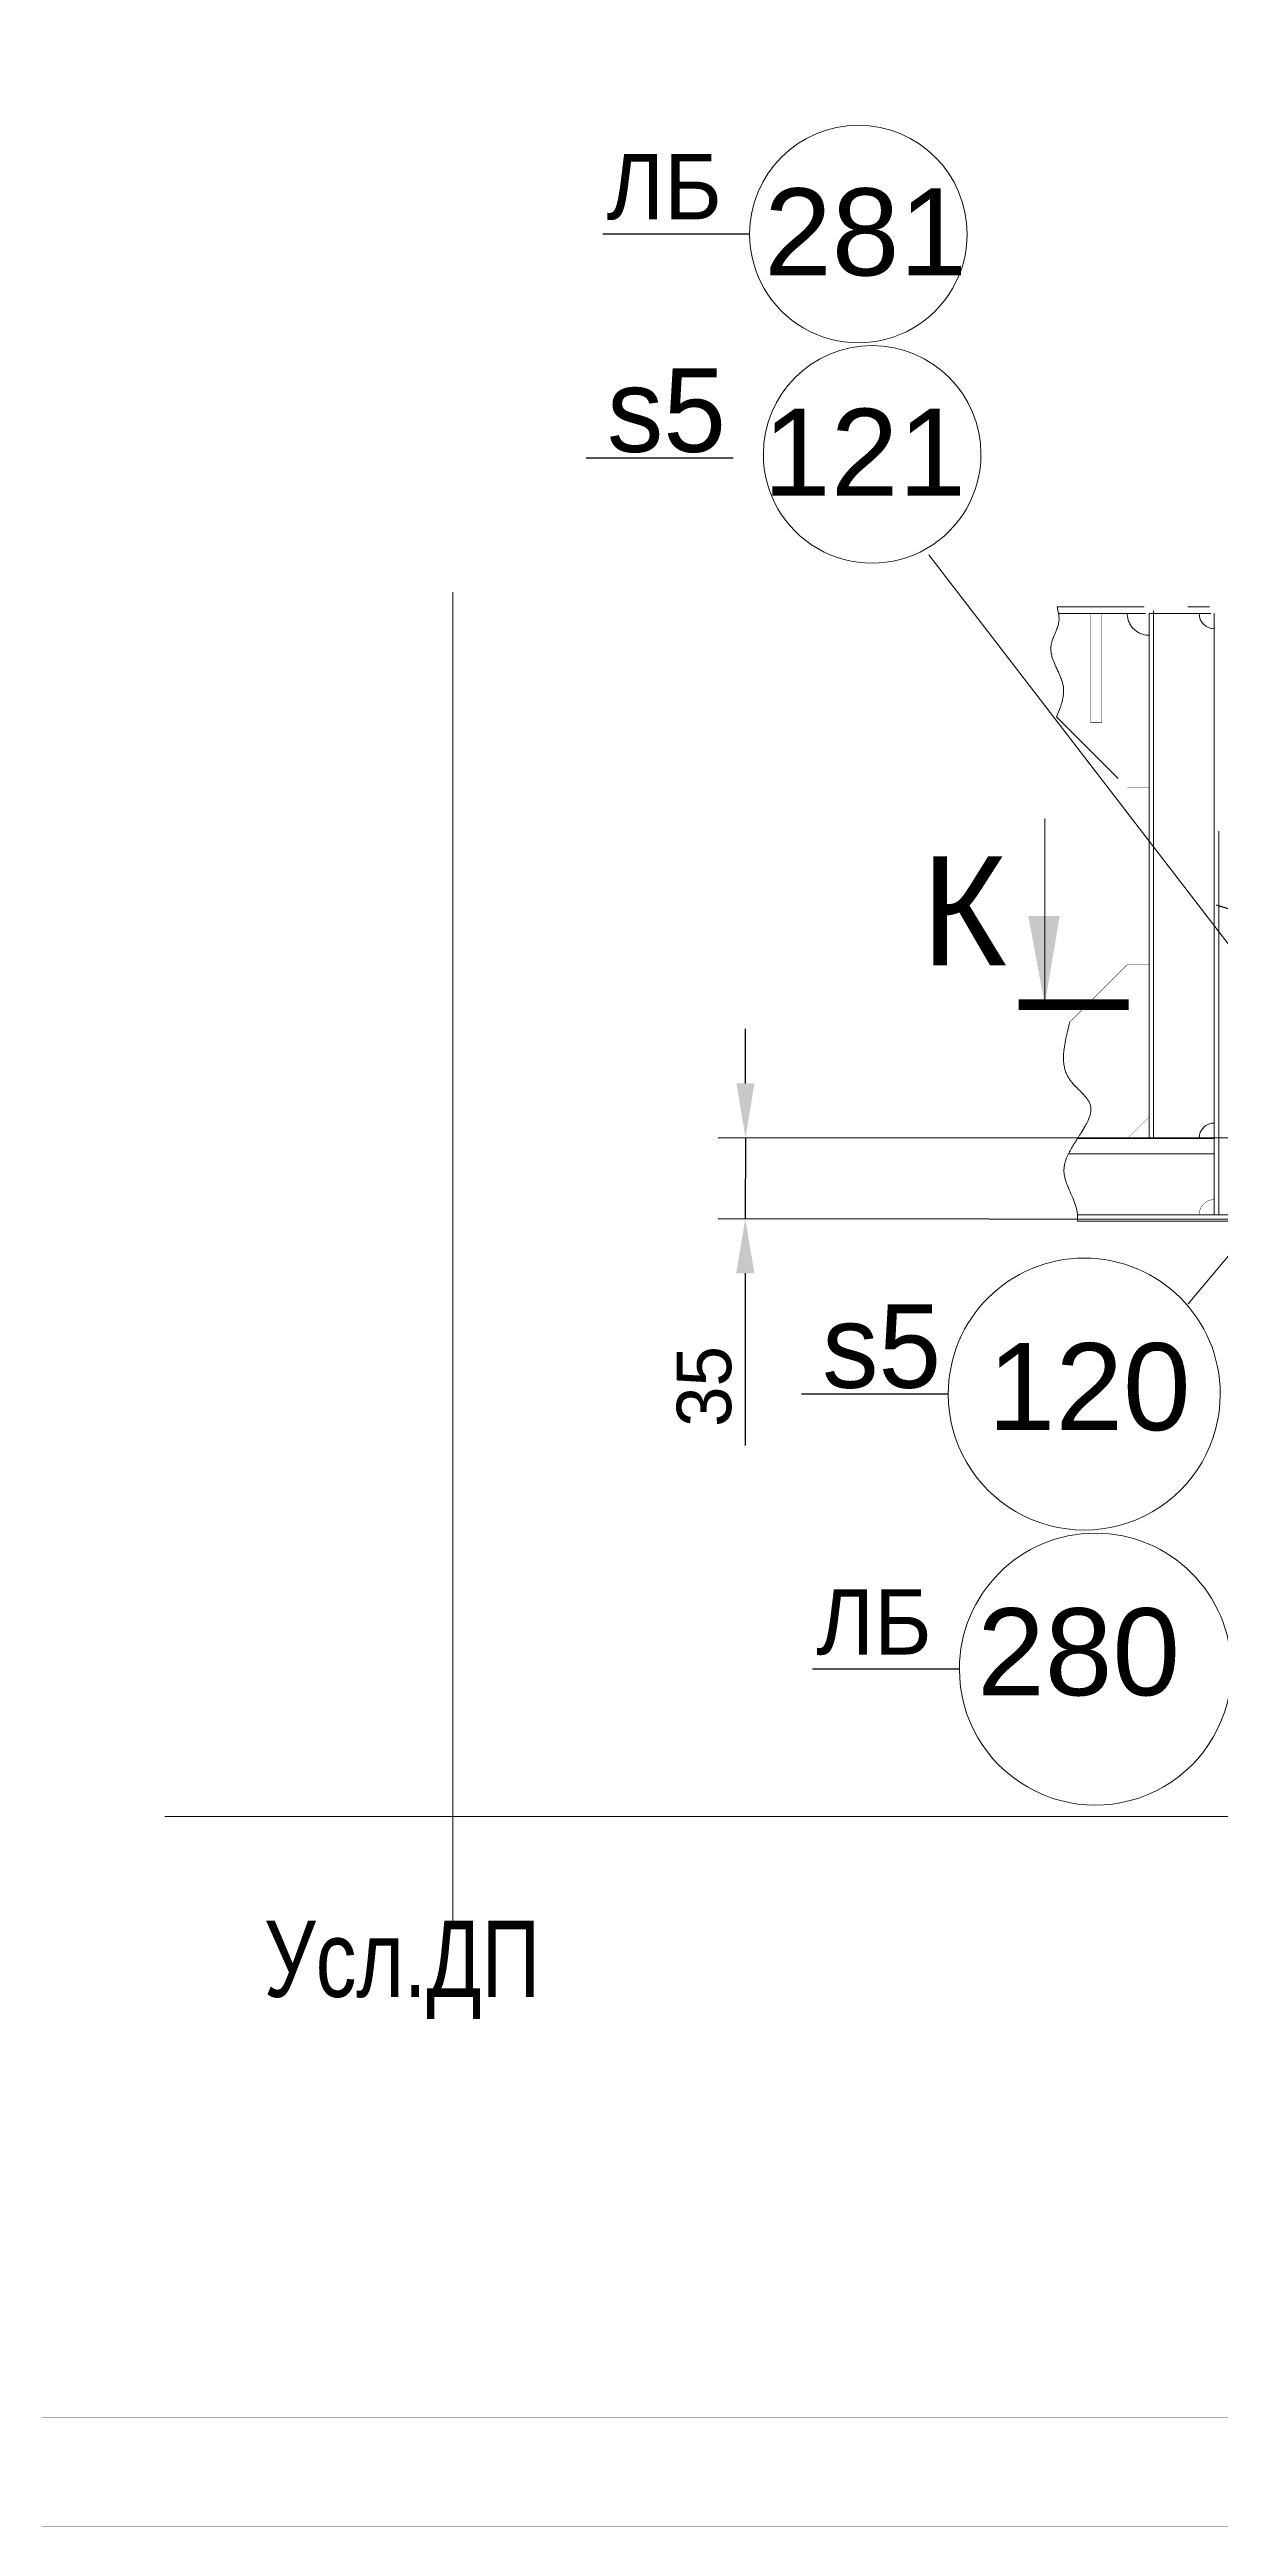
# Model space of a CAD drawing. Header units: millimetres. Extents: x 42007 to 66124, y -556 to 6894.
# Drawn here: x 57242 to 57781, y 273 to 1411 of the extents above; entities that cross this region are included whole.
import ezdxf
from ezdxf.enums import TextEntityAlignment as Align

# ---------------------------------------------------------------- set-up
doc = ezdxf.new("R2010")
doc.units = ezdxf.units.MM
for name, pattern in [('K5LT32769', [0]), ('K5LT32775', [0]), ('K5LT32781', [90, 40, -20, 10, -20]), ('K5LT32786', [25.318241, 20.818241, -1.5, 1.5, -1.5]), ('K5LT_BASIC', [0])]:
    doc.linetypes.add(name, pattern=pattern)
doc.layers.get('Defpoints').update_dxf_attribs({"color": 250})
doc.layers.add('pen_7', color=1, linetype='Continuous')
doc.styles.add('style5', font='arial.ttf', dxfattribs={"height": 3})
doc.dimstyles.new('ISO-10', dxfattribs={"dimscale": 10, "dimtxt": 2.5, "dimasz": 2.5, "dimexe": 1.25, "dimexo": 0, "dimtad": 1, "dimdec": 0, "dimtxsty": 'Standard', "dimcen": 2.5, "dimclrd": 7, "dimclre": 7, "dimclrt": 6, "dimadec": 0, "dimazin": 0, "dimtfac": 1, "dimtdec": 0, "dimtmove": 0, "dimatfit": 3, "dimfxl": 1, "dimarcsym": 0})

# ---------------------------------------------------------------- blocks, each defined once
blk = doc.blocks.new('*D430')
at = {"color": 7, "lineweight": -2, "transparency": 16777216}
for p, q in [((57562.3, 935.8), (57562.3, 960.8)), ((57798.7, 910.6), (57549.8, 910.8)), ((57562.3, 910.8), (57562.2, 873.5)), ((57798.7, 873.3), (57549.7, 873.5)), ((57562.2, 848.5), (57562.1, 769.4))]:
    blk.add_line(p, q, dxfattribs=at)
at = {"color": 7, "transparency": 16777216}
for points in [[(57558.1, 935.8), (57566.4, 935.8), (57562.3, 910.8)], [(57558, 848.5), (57566.4, 848.5), (57562.2, 873.5)]]:
    blk.add_solid(points, dxfattribs=at)
at = {"layer": 'Defpoints', "color": 0, "transparency": 16777216}
for p in [(57798.7, 910.6), (57562.2, 873.5), (57798.7, 873.3)]:
    blk.add_point(p, dxfattribs=at)
at = {"color": 6, "transparency": 16777216, "insert": (57543.4, 796.5), "char_height": 25, "attachment_point": 5, "rotation": 89.9565}
blk.add_mtext('35', dxfattribs=at)

msp = doc.modelspace()

# ---------------------------------------------------------------- hatches: boundary and pattern name
msp.add_hatch(color=7).paths.add_polyline_path([(57692.223, 1012.691), (57706.671, 1012.691), (57699.822, 971.953)])

# ---------------------------------------------------------------- linework, layer by layer
at = {"color": 0}
for p, q in [((57564.166, 1326.112), (57496.676, 1326.112)), ((57556.572, 1223.106), (57489.082, 1223.106)), ((57655.461, 792.998), (57587.971, 792.998)), ((57660.574, 666.567), (57593.085, 666.567))]:
    msp.add_line(p, q, dxfattribs=at)
at = {"color": 7, "linetype": 'K5LT32769', "lineweight": 18}
for p, q in [((57646.572, 1178.737), (57799.017, 980.581)), ((57427.738, 549.479), (57427.738, 1161.592)), ((57770.734, 1151.725), (57747.734, 1151.725)), ((57747.734, 910.408), (57747.734, 1151.725)), ((57749.734, 910.408), (57749.734, 1152.892)), ((57777.734, 1051.725), (57777.734, 1151.725)), ((57699.912, 971.471), (57699.912, 1057.569)), ((57777.734, 875.408), (57777.734, 1051.725)), ((57779.734, 875.408), (57779.734, 1051.725)), ((57866.455, 954.651), (57765.73, 834.425)), ((57777.734, 903.408), (57710.693, 903.408)), ((57777.734, 910.408), (57714.85, 910.408)), ((57770.734, 910.575), (57747.734, 910.575)), ((57777.734, 882.408), (57777.734, 910.408)), ((57777.734, 885.066), (57777.734, 910.242)), ((57714.843, 875.408), (57784.734, 875.408)), ((57714.843, 872.408), (57784.734, 872.408)), ((57295.437, 598.923), (58526.778, 598.923))]:
    msp.add_line(p, q, dxfattribs=at)
at = {"color": 7, "linetype": 'K5LT32781', "lineweight": 18}
for p, q in [((57705.564, 1154.725), (57817.734, 1154.725)), ((57706.164, 1151.725), (57817.734, 1151.725)), ((57705.241, 1104.218), (57737.734, 1071.725))]:
    msp.add_line(p, q, dxfattribs=at)
at = {"color": 4}
msp.add_line((57796.553, 1012.099), (57778.743, 1017.762), dxfattribs=at)
at = {"color": 7, "linetype": 'K5LT32769', "const_width": 0.18}
msp.add_lwpolyline([(56055.031, 272.675), (64465.031, 272.675), (64465.031, 6212.675), (56055.031, 6212.675)], close=True, dxfattribs=at)
at = {"color": 1, "linetype": 'K5LT32775', "true_color": 0xff0000, "const_width": 0.18}
msp.add_lwpolyline([(56255.031, 6162.675), (64415.031, 6162.675), (64415.031, 322.675), (56255.031, 322.675)], close=True, dxfattribs=at)
at = {"color": 7, "linetype": 'K5LT32786', "const_width": 0.18}
msp.add_lwpolyline([(57726.084, 1151.725), (57720.809, 1151.725), (57720.809, 1101.725), (57726.084, 1101.725), (57726.084, 1151.725)], dxfattribs=at)
at = {"color": 7, "linetype": 'K5LT32781', "const_width": 0.18}
msp.add_lwpolyline([(57737.734, 1071.725), (57747.734, 1071.725), (57747.734, 1141.725)], dxfattribs=at)
at = {"color": 7, "linetype": 'K5LT32769', "const_width": 0.18}
for points in [[(57714.83, 910.376), (57737.734, 910.376), (57747.734, 920.376), (57747.734, 990.376), (57737.734, 990.376), (57711.389, 964.031)], [(57770.734, 875.408), (57770.868, 876.774), (57771.267, 878.087), (57771.913, 879.297), (57772.784, 880.358), (57773.845, 881.228), (57775.055, 881.875), (57776.368, 882.273), (57777.734, 882.408)]]:
    msp.add_lwpolyline(points, dxfattribs=at)
at = {"color": 0, "const_width": 5}
msp.add_lwpolyline([(57687.865, 971.953), (57738.346, 971.953)], dxfattribs=at)
at = {"color": 5, "linetype": 'K5LT_BASIC', "true_color": 0x0000ff, "const_width": 0.6}
msp.add_lwpolyline([(57687.865, 971.953), (57738.346, 971.953)], dxfattribs=at)
at = {"color": 7, "linetype": 'K5LT32769', "lineweight": 18}
for centre, radius, start, end in [((57614.166, 1326.112), 50, 0, 179.999977), ((57614.166, 1326.112), 50, 179.999977, 0), ((57620.502, 1224.849), 50, 0, 179.999977), ((57620.502, 1224.849), 50, 179.999977, 0), ((57777.734, 1151.725), 7, 180.000004, 270), ((57777.734, 910.575), 7, 90, 179.999996), ((57717.961, 792.998), 62.5, 0, 179.999977), ((57717.961, 792.998), 62.5, 179.999977, 0), ((57723.074, 666.567), 62.5, 0, 179.999977), ((57723.074, 666.567), 62.5, 179.999977, 0)]:
    msp.add_arc(centre, radius, start, end, dxfattribs=at)
at = {"color": 7, "linetype": 'K5LT32781', "lineweight": 18}
msp.add_arc((57747.734, 1151.725), 10, 180.000004, 270, dxfattribs=at)
at = {"color": 7, "linetype": 'K5LT32769', "lineweight": 18}
for points, knots in [([(57705.241, 1104.218), (57706.424, 1107.193), (57708.035, 1110.929), (57708.519, 1115.44), (57708.484, 1117.233), (57708.246, 1118.858), (57707.785, 1120.619), (57706.956, 1122.889), (57705.692, 1125.665), (57704.255, 1128.724), (57703.191, 1131.497), (57702.683, 1133.698), (57702.545, 1135.285), (57702.604, 1136.586), (57702.83, 1137.85), (57703.258, 1139.334), (57703.985, 1141.218), (57704.938, 1143.406), (57705.785, 1145.616), (57706.25, 1147.479), (57706.386, 1148.949), (57706.354, 1150.294), (57706.122, 1152.225), (57705.786, 1153.728), (57705.564, 1154.725)], [0, 0, 0, 0, 4.43014307, 5.41030332, 6.17561309, 6.87309678, 7.64723828, 8.65601174, 10.16853437, 11.80885873, 13.27109745, 14.21114886, 14.88282258, 15.43908446, 15.98435573, 16.63178967, 17.54479506, 18.73756315, 19.89052641, 20.7716854, 21.34781813, 21.9008151, 22.60522173, 24, 24, 24, 24]), ([(57711.389, 964.031), (57710.161, 959.1), (57708.327, 952.979), (57708.413, 945.929), (57708.775, 943.378), (57709.34, 941.308), (57710.068, 939.541), (57710.947, 937.963), (57712.046, 936.444), (57713.608, 934.682), (57715.609, 932.71), (57717.722, 930.623), (57719.257, 928.825), (57720.116, 927.453), (57720.546, 926.521), (57720.809, 925.695), (57720.976, 924.817), (57721.037, 923.829), (57720.962, 922.705), (57720.721, 921.437), (57720.269, 919.964), (57719.513, 918.158), (57718.269, 915.788), (57716.281, 912.569), (57713.718, 908.713), (57711.237, 904.649), (57709.632, 901.2), (57708.89, 898.633), (57708.626, 896.827), (57708.611, 895.26), (57708.784, 893.656), (57709.181, 891.834), (57709.925, 889.53), (57711.13, 886.63), (57712.658, 883.277), (57713.967, 879.951), (57714.681, 877.15), (57714.928, 874.732), (57714.87, 873.248), (57714.843, 872.408)], [0, 0, 0, 0, 6.02789926, 7.27304455, 8.22097106, 9.0338036, 9.77519993, 10.45061142, 11.14113831, 11.96331662, 13.20119337, 14.42478465, 15.43747033, 15.9549904, 16.31319567, 16.63453948, 16.96669575, 17.35595663, 17.78879672, 18.28009835, 18.86187876, 19.58714305, 20.56649553, 21.98953272, 24.00796457, 25.98168489, 27.55094824, 28.43959066, 29.09698591, 29.67805149, 30.26828026, 30.97941391, 31.85443488, 33.0956787, 34.64980055, 36.16416483, 37.26807783, 38.01698572, 39, 39, 39, 39])]:
    msp.add_open_spline(points, degree=3, knots=knots, dxfattribs=at)

# ---------------------------------------------------------------- texts
at = {"color": 7, "attachment_point": 1, "style": 'style5'}
for s, insert, char_height in [('\\H3.5;\\W0.965;\\Q15;\\Q0;\\H30.00;ЛБ', (57498.407, 1362.86), 3), ('{\\H12.8x;\\W0.965;s5}', (57498.637, 1264.391), 3), ('{\\H12.8x;\\W0.965;s5}', (57597.526, 834.284), 3), ('\\H3.5;\\W0.965;\\Q15;\\Q0;\\H30.00;ЛБ', (57594.816, 703.315), 3), ('\\H3.5;\\W0.965;\\Q15;\\Q0;\\W0.765;\\H35.00;Усл.ДП', (57341.029, 550.941), 2.4)]:
    msp.add_mtext(s, dxfattribs=dict(at, insert=insert, char_height=char_height))
at = {"color": 7, "insert": (57643.045, 1040.12), "char_height": 3, "attachment_point": 1, "rotation": 359.99983, "style": 'style5'}
msp.add_mtext('{\\H16.67x;\\W0.965;К}', dxfattribs=at)
at = {"layer": 'pen_7', "color": 2, "linetype": 'Continuous', "style": 'style5'}
for s, p in [('281', (57617.475, 1327.094)), ('121', (57616.995, 1225.832)), ('120', (57720.244, 796.421)), ('280', (57715.366, 674.562))]:
    msp.add_text(s, height=40, dxfattribs=at).set_placement(p, align=Align.MIDDLE_CENTER)

# ---------------------------------------------------------------- dimensions: what is measured, and where the dimension line sits
at = {"color": 0}
dim = msp.add_linear_dim(base=(57562.227, 873.52), p1=(57798.692, 910.575), p2=(57798.664, 873.341), angle=269.956519, text='35', dimstyle='ISO-10', override={"dimfxl": 1.25}, dxfattribs=at)
dim.commit()
dim.dimension.update_dxf_attribs({"geometry": '*D430', "text_midpoint": (57562.168, 796.437), "dimtype": 161})

doc.saveas('drawing.dxf')
